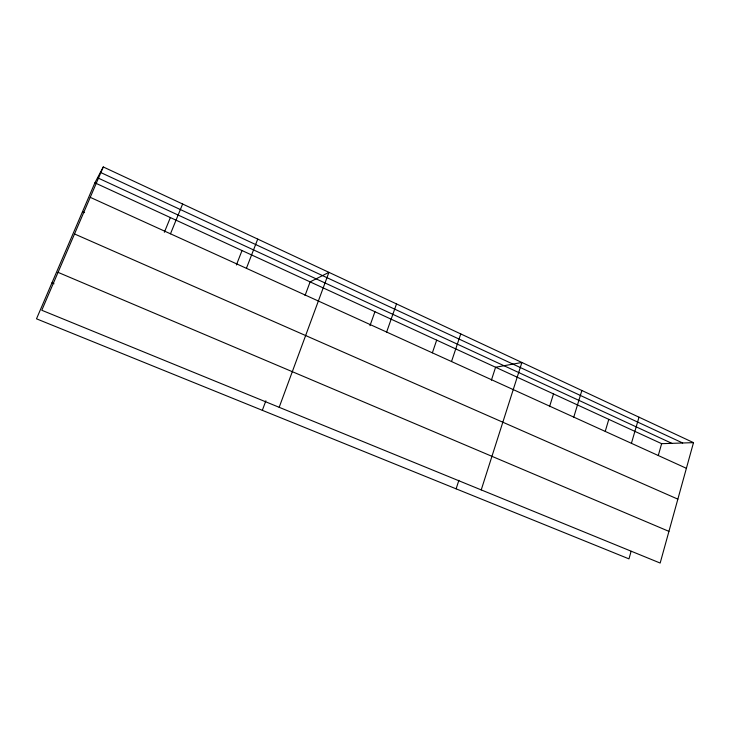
<?xml version="1.0" encoding="UTF-8"?>
<svg xmlns="http://www.w3.org/2000/svg" width="730" height="730" viewBox="0 0 730 730"><rect width="100%" height="100%" fill="white"/><g stroke="black" fill="none" stroke-linecap="round" stroke-linejoin="round"><path stroke-width="1.09" d="M693.5 442.635L660.166 563.049L41.783 310.259L103.277 166.951L693.5 442.635L661.635 443.676L94.9 182.829L36.5 318.818L628.968 558.87L631.112 551.296M658.305 455.429L661.635 443.676M631.423 443.32L639.005 417.186M605.252 431.311L608.793 419.358M573.771 417.113L581.874 390.495M549.553 406.628L553.504 393.908M481.225 489.903L521.895 362.481L495.588 367.254L491.381 380.202M456.122 488.835L458.887 480.294M451.514 361.542L460.758 333.92M432.379 352.791L436.677 340.143M386.635 332.05L396.509 303.917M369.973 325.671L374.928 311.719M279.179 407.303L328.929 272.345L310.113 281.889L305.04 295.55M262.335 410.315L265.875 400.797M246.412 268.312L257.736 239.093M236.392 264.972L242.022 250.545M170.482 233.801L182.628 204.008M164.359 232.268L170.373 217.567M94.9 182.829L103.277 166.951M51.921 282.902L54.011 283.778M58.053 272.354L668.936 531.367M74.524 233.965L677.86 499.147M82.499 211.7L84.561 212.631M90.237 197.328L686.392 468.304M97.564 177.782L671.846 443.347M100.412 172.38L682.678 442.991"/></g></svg>
